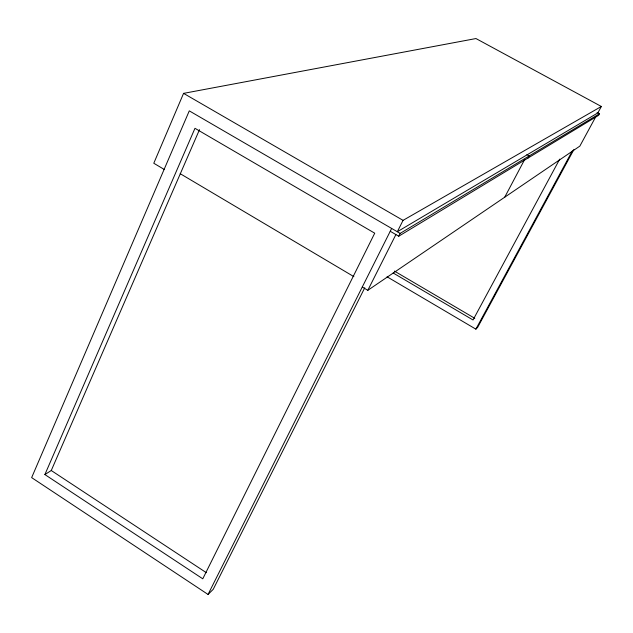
<?xml version="1.0" encoding="UTF-8"?>
<svg xmlns="http://www.w3.org/2000/svg" width="633" height="633" viewBox="0 0 633 633"><rect width="100%" height="100%" fill="white"/><g stroke="black" fill="none" stroke-linecap="round" stroke-linejoin="round"><path stroke-width="0.95" d="M601.35 106.479L403.063 220.355L397.326 231.733L597.876 112.88L601.35 106.479L475.961 38.55L183.57 93.368L153.787 163.251L164.129 169.383M44.888 474.568L194.972 128.309L374.728 233.189L202.774 578.807L44.888 474.568L51.265 470.517L199.498 129.63M597.085 112.445L599.475 113.742L400.159 233.387L189.283 110.862L31.65 477.614L208.043 594.45L391.661 228.442M364.75 287.786L213.234 589.307L208.043 594.45M362.274 287.026L367.813 290.318L395.894 234.566M390.237 231.274L398.735 236.22L400.159 233.387M504.723 197.203L524.725 159.405M528.128 157.965L529.212 155.924L526.909 154.642M559.707 159.128L473.033 319.981L393.164 272.997M387.064 276.795L475.874 329.152L572.287 150.971M573.996 149.364L477.599 327.443L475.874 329.152M595.621 117.042L579.852 146.112L367.813 290.318M599.475 113.742L598.604 115.341L398.735 236.22M183.57 93.368L403.063 220.355M394.406 271.082L474.774 318.32M180.183 173.679L353.863 276.629M51.265 470.517L206.366 572.699"/></g></svg>
